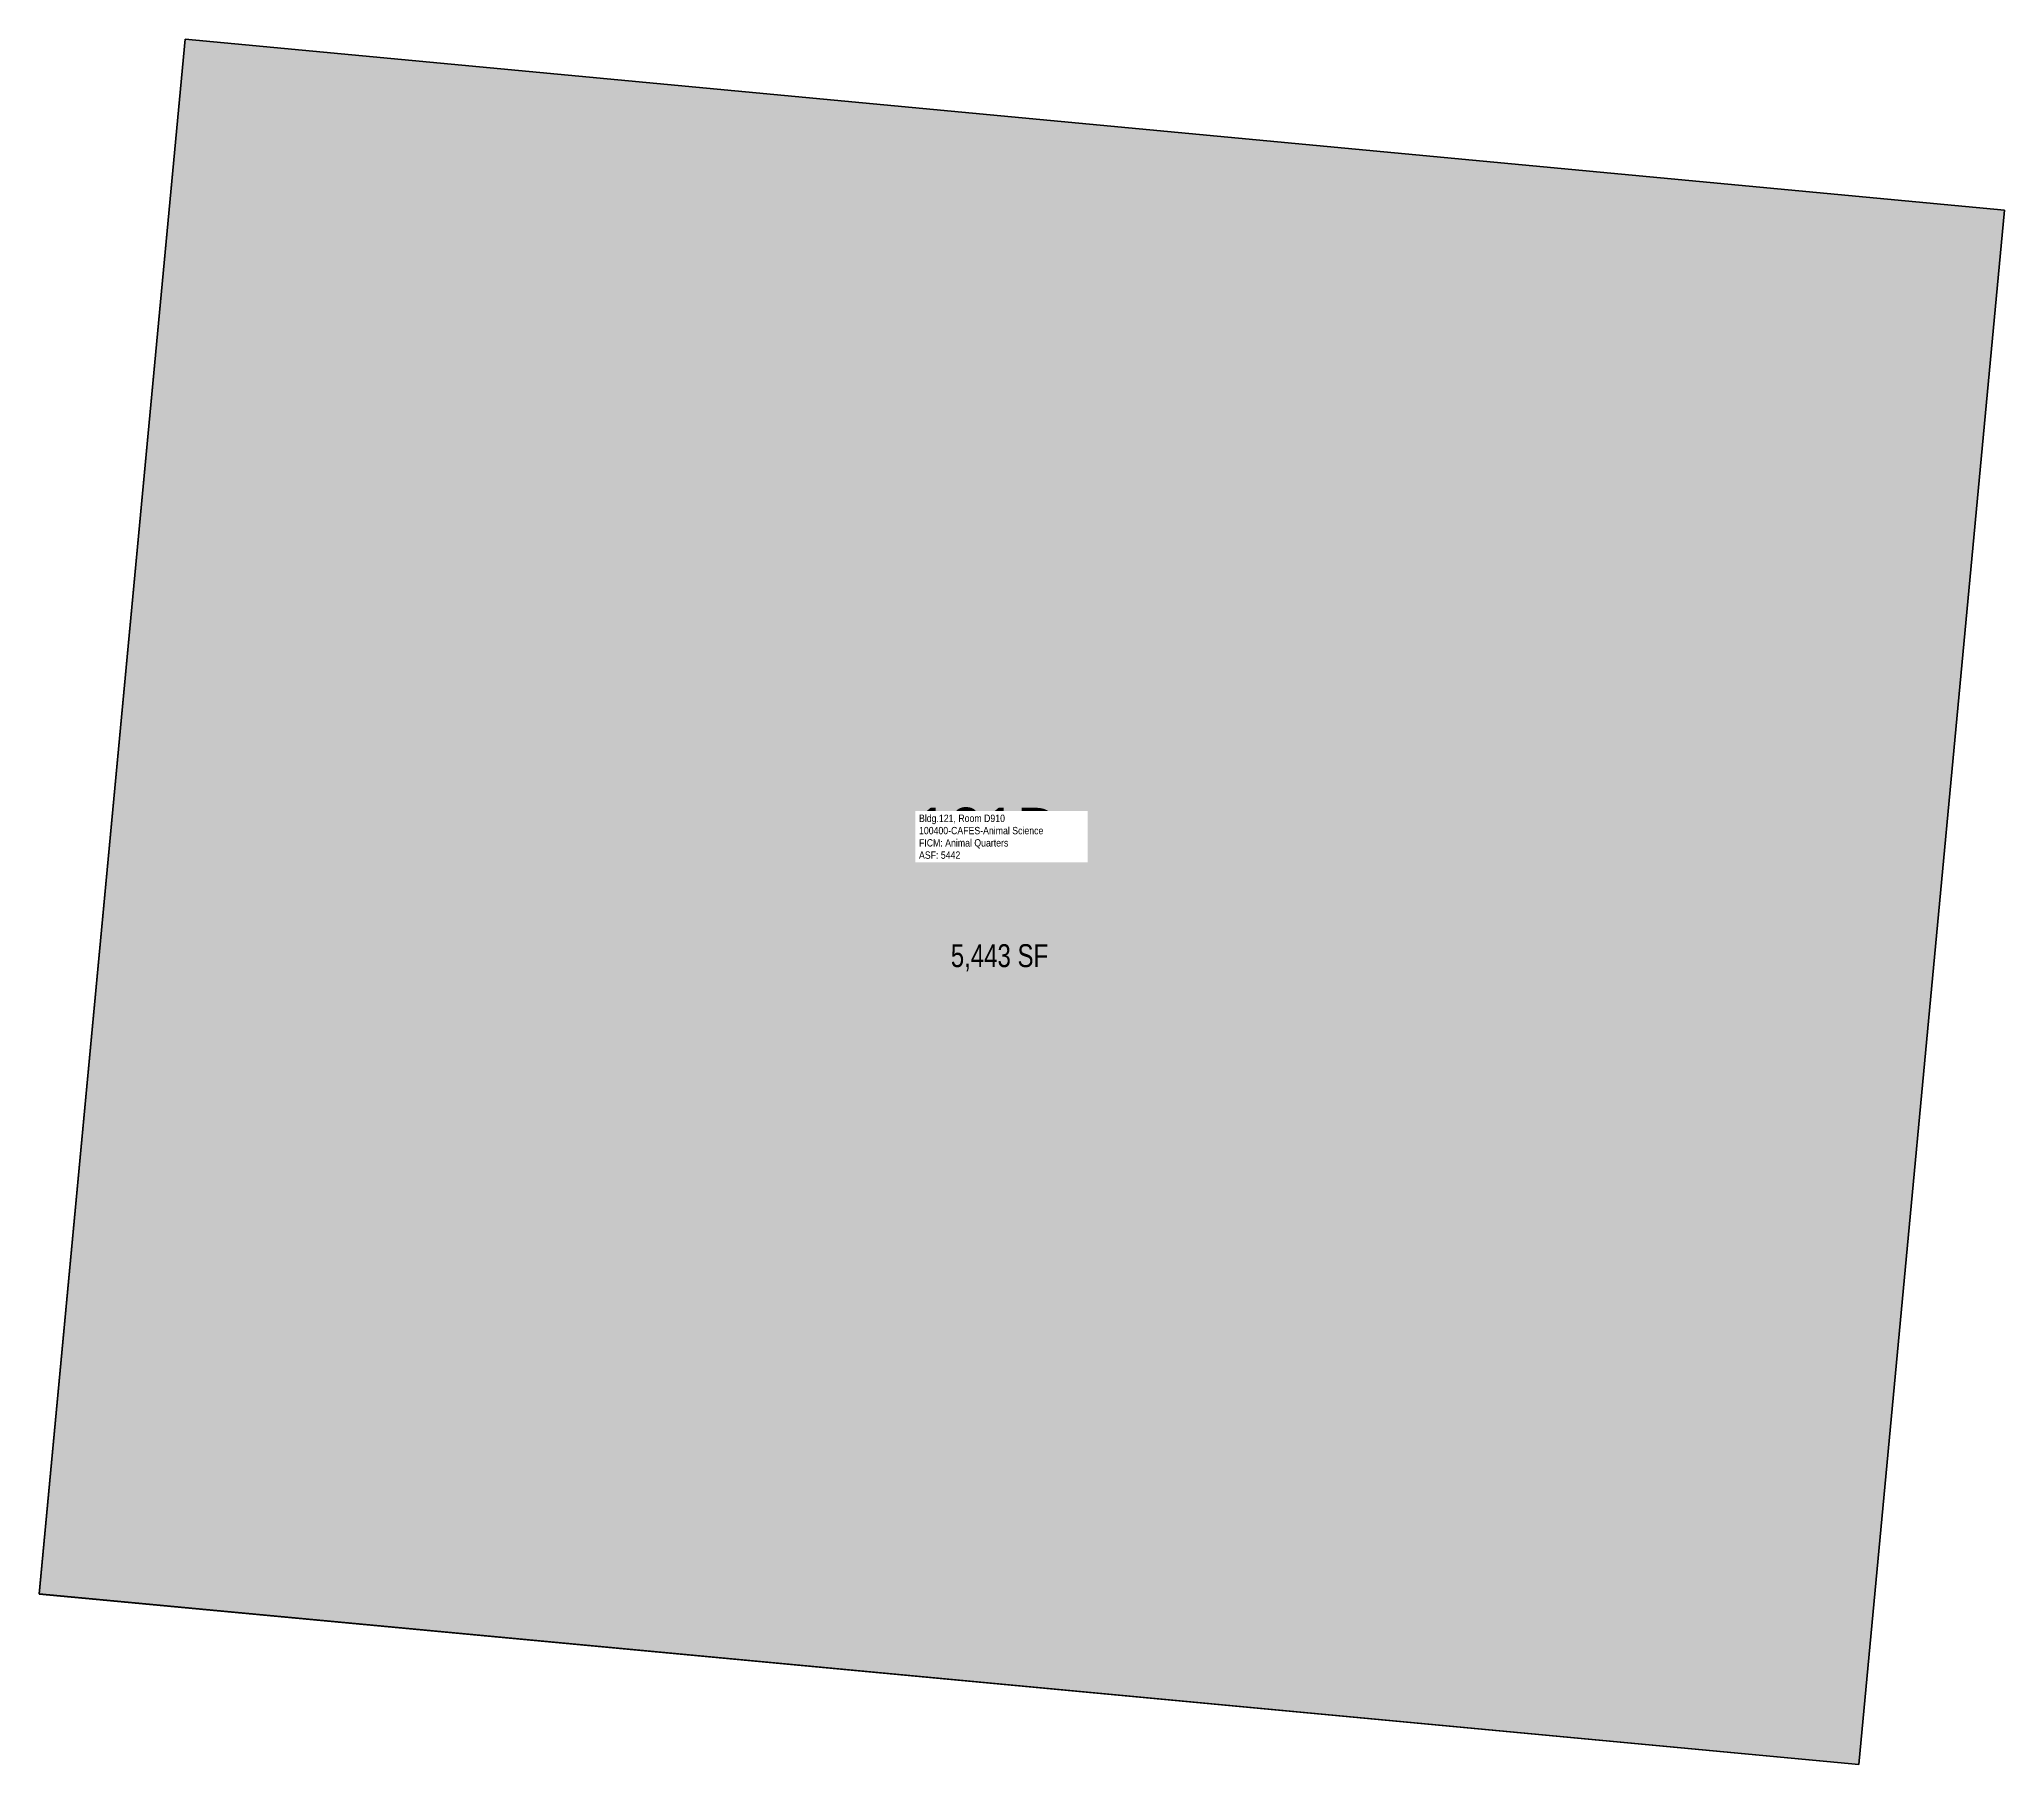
# Model space of a CAD drawing. Header units: inches. Extents: x 69134451 to 69135482, y 27730086 to 27730990.
import ezdxf
from ezdxf.enums import TextEntityAlignment as Align

# ---------------------------------------------------------------- set-up
doc = ezdxf.new("R2010")
doc.units = ezdxf.units.IN
doc.header["$MEASUREMENT"] = 0
for name, color, linetype in [('A-IDEN-RNUM', 7, 'Continuous'), ('A-IDEN-SNUM', 4, 'Continuous'), ('A-IDEN-VNUM', 4, 'Continuous'), ('A-WALL', 5, 'Continuous'), ('AREA-ASSIGN', 7, 'Continuous'), ('AREA-GROSS', 1, 'Continuous'), ('AREA-TEXT', 3, 'Continuous'), ('Rooms-Category-Color', 7, 'Continuous'), ('Rooms-College-Color', 7, 'Continuous'), ('Rooms-Department-Color', 7, 'Continuous'), ('Rooms-Division-Color', 7, 'Continuous'), ('Rooms-Information', 7, 'Continuous')]:
    doc.layers.add(name, color=color, linetype=linetype)
doc.styles.add('CP_AREA', font='arial.ttf', dxfattribs={"height": 15})
doc.styles.add('CP_ROOMVNUMBER', font='arial.ttf', dxfattribs={"width": 0.85, "height": 0.075})
doc.styles.add('ROOMSNUMBER', font='TXT.SHX', dxfattribs={"height": 1})

msp = doc.modelspace()

# ---------------------------------------------------------------- hatches: boundary and pattern name
at = {"layer": 'Rooms-Category-Color', "true_color": 0xfbafa2}
msp.add_hatch(color=21, dxfattribs=at).paths.add_polyline_path([(69134527.9, 27730990.5), (69134451.4, 27730175.8), (69135405.1, 27730086.4), (69135481.5, 27730901)])
at = {"layer": 'Rooms-College-Color', "true_color": 0xe3c5e1}
msp.add_hatch(color=254, dxfattribs=at).paths.add_polyline_path([(69134527.9, 27730990.5), (69134451.4, 27730175.8), (69135405.1, 27730086.4), (69135481.5, 27730901)])
at = {"layer": 'Rooms-Department-Color', "true_color": 0xe3c5e1}
msp.add_hatch(color=254, dxfattribs=at).paths.add_polyline_path([(69134527.9, 27730990.5), (69134451.4, 27730175.8), (69135405.1, 27730086.4), (69135481.5, 27730901)])
at = {"layer": 'Rooms-Division-Color', "true_color": 0xe3c5e1}
msp.add_hatch(color=254, dxfattribs=at).paths.add_polyline_path([(69134527.9, 27730990.5), (69134451.4, 27730175.8), (69135405.1, 27730086.4), (69135481.5, 27730901)])

# ---------------------------------------------------------------- linework, layer by layer
at = {"layer": 'A-WALL'}
msp.add_lwpolyline([(69134527.9, 27730990.5), (69135481.5, 27730901), (69135405.1, 27730086.4), (69134451.4, 27730175.9), (69134527.9, 27730990.5)], dxfattribs=at)
at = {"layer": 'AREA-ASSIGN'}
msp.add_lwpolyline([(69134527.9, 27730990.5), (69134451.4, 27730175.8), (69135405.1, 27730086.4), (69135481.5, 27730901), (69135481.5, 27730901)], close=True, dxfattribs=at)
at = {"layer": 'AREA-GROSS'}
msp.add_lwpolyline([(69134527.9, 27730990.5), (69134451.4, 27730175.8), (69135405.1, 27730086.4), (69135481.5, 27730901), (69135481.5, 27730901)], close=True, dxfattribs=at)

# ---------------------------------------------------------------- texts
at = {"layer": 'A-IDEN-RNUM', "style": 'ROOMSNUMBER'}
msp.add_text('0910-00', height=1.2, dxfattribs=at).set_placement((69134953.3, 27730581.4), align=Align.MIDDLE)
at = {"layer": 'A-IDEN-SNUM', "style": 'ROOMSNUMBER'}
msp.add_text('1210D91000', height=1.2, dxfattribs=at).set_placement((69134948.6, 27730574.5), align=Align.MIDDLE)
at = {"layer": 'A-IDEN-VNUM', "style": 'CP_ROOMVNUMBER', "width": 0.85}
msp.add_text('121D', height=27, dxfattribs=at).set_placement((69134948.6, 27730574.5), align=Align.MIDDLE)
at = {"layer": 'AREA-TEXT', "style": 'CP_AREA', "width": 0.75}
msp.add_text('5,443 SF', height=12, dxfattribs=at).set_placement((69134954.7, 27730510.3), align=Align.MIDDLE_CENTER)

# ---------------------------------------------------------------- next in the draw order: texts
at = {"layer": 'Rooms-Information', "insert": (69134912.5, 27730561), "char_height": 3.857, "width": 86.4, "attachment_point": 7, "style": 'CP_ROOMVNUMBER', "bg_fill": 3, "box_fill_scale": 1.5, "bg_fill_color": 256, "bg_fill_true_color": 13158600, "bg_fill_transparency": 0}
msp.add_mtext('Bldg.121, Room D910^M^J100400-CAFES-Animal Science^M^JFICM: Animal Quarters^M^JASF: 5442', dxfattribs=at)

doc.saveas('drawing.dxf')
